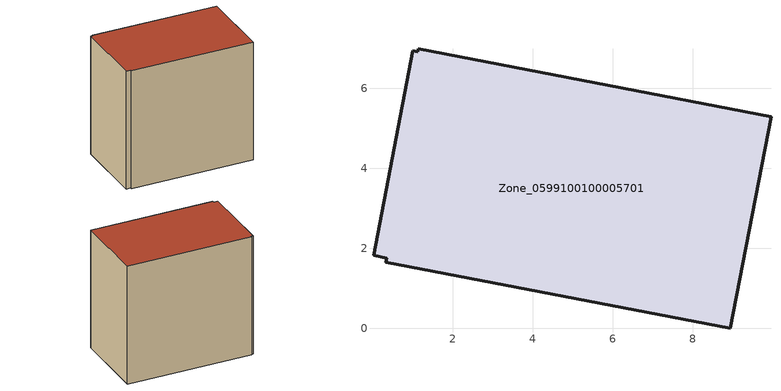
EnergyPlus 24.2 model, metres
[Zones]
Zone_0599100100005701
 floor ground (C_G): 8.94,0 0.33,1.65 0.35,1.76 0.02,1.82 1,6.93 1.13,6.91 1.14,6.99 9.95,5.29 z0
 wall outside (C_F): 0.33,1.65 8.94,0 9.95,5.29 1.14,6.99 1.13,6.91 1,6.93 0.02,1.82 0.35,1.76 0.33,1.65 z0:8.71
 roof outside (C_R): 1.13,6.91 1,6.93 0.02,1.82 0.35,1.76 0.33,1.65 8.94,0 9.95,5.29 1.14,6.99 z8.71
[BUILDING]
Pand.0599100100005701: North Axis=0; Terrain=City; Loads Convergence Tolerance Value=0.04; Temperature Convergence Tolerance Value=0.4; Solar Distribution=FullExterior; Maximum Number of Warmup Days=25; Minimum Number of Warmup Days=1
[Site:Location]
Rotterdam.The.Hague.AP_ZH_NLD Design_Conditions: Latitude=51.96; Longitude=4.45; Time Zone=1; Elevation=-4.5
[SITE:GROUNDTEMPERATURE:BUILDINGSURFACE]
18, 18, 18, 18, 18, 18, 18, 18, 18, 18, 18, 18
[MATERIAL] Thermal Absorptance=0.9; Solar Absorptance=0.7; Visible Absorptance=0.7
Name | Roughness | Thickness | Conductivity | Density | Specific Heat
G.TI.2006-2014 | MediumSmooth | 0.15 | 0.06 | 540 | 1210
F.TI.2006-2014 | Rough | 0.3 | 0.12 | 1920 | 840
R.TI.2006-2014 | MediumRough | 0.2 | 0.08 | 1500 | 1000
[CONSTRUCTION]
C_G: G.TI.2006-2014
C_F: F.TI.2006-2014
C_R: R.TI.2006-2014
[ZONE]
Zone_0599100100005701: Type=1; Multiplier=1; Ceiling Height=Autocalculate; Volume=Autocalculate; Floor Area=autocalculate; Part of Total Floor Area=Yes
[ZONEINFILTRATION:DESIGNFLOWRATE]
Infil_Zone_0599100100005701: Zone or ZoneList or Space or SpaceList=Zone_0599100100005701; Schedule=AlwaysOn; Design Flow Rate Calculation Method=Flow/Area; Flow Rate per Floor Area=0.0015; Constant Term Coefficient=1; Temperature Term Coefficient=0; Velocity Term Coefficient=0; Velocity Squared Term Coefficient=0
[HVACTEMPLATE:ZONE:IDEALLOADSAIRSYSTEM]
Zone_0599100100005701: Maximum Heating Supply Air Temperature=50; Minimum Cooling Supply Air Temperature=13; Maximum Heating Supply Air Humidity Ratio=0.0156; Minimum Cooling Supply Air Humidity Ratio=0.0077; Heating Limit=NoLimit; Cooling Limit=NoLimit; Dehumidification Control Type=ConstantSensibleHeatRatio; Cooling Sensible Heat Ratio=0.7; Dehumidification Setpoint=60; Humidification Control Type=None; Humidification Setpoint=30; Outdoor Air Method=None; Outdoor Air Flow Rate per Person=0.00944; Outdoor Air Flow Rate per Zone Floor Area=0; Outdoor Air Flow Rate per Zone=0; Demand Controlled Ventilation Type=None; Outdoor Air Economizer Type=NoEconomizer; Heat Recovery Type=None; Sensible Heat Recovery Effectiveness=0.7; Latent Heat Recovery Effectiveness=0.65
[ZONECONTROL:THERMOSTAT]
ThermostatControl_Zone_0599100100005701: Zone or ZoneList=Zone_0599100100005701; Control Type Schedule=DualSetpointControlType; Control 1=Thermostat_Zone_0599100100005701; Temperature Difference Between Cutout And Setpoint=0
[THERMOSTATSETPOINT:DUALSETPOINT]
Thermostat_Zone_0599100100005701: Heating Setpoint Temperature Schedule=HeatingSetpoint_Zone_0599100100005701; Cooling Setpoint Temperature Schedule=CoolingSetpoint_Zone_0599100100005701
[SCHEDULE:COMPACT]
HeatingSetpoint_Zone_0599100100005701: Through: 12/31, For: AllDays, Until: 24:00, 21
CoolingSetpoint_Zone_0599100100005701: Through: 12/31, For: AllDays, Until: 24:00, 24
DualSetpointControlType: Through: 12/31, For: AllDays, Until: 24:00, 4
AlwaysOn: Through: 12/31, For: AllDays, Until: 24:00, 1
